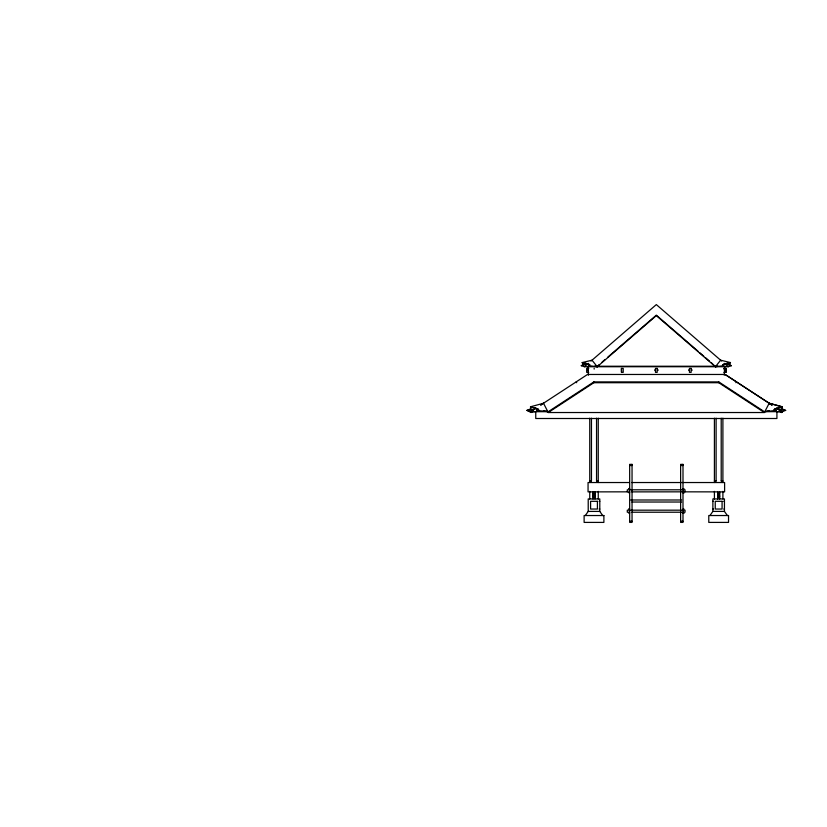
<?xml version="1.0" encoding="UTF-8"?>
<svg xmlns="http://www.w3.org/2000/svg" width="827" height="827" viewBox="0 0 827 827"><rect width="100%" height="100%" fill="white"/><g stroke="black" fill="none" stroke-linecap="round" stroke-linejoin="round"><path stroke-width="1.24" d="M769.182 403.256L764.365 412.528L548.27 412.528L543.504 403.256L530.531 406.781L530.562 408.869L527.016 410.388L530.531 411.701L535.751 411.701L535.751 418.503L776.915 418.503L776.915 411.701L782.115 411.712L785.65 410.388L782.104 408.869L779.199 409.789L777.576 408.724L782.135 406.781L782.104 408.869M548.27 412.528L593.869 382.715L593.869 381.898L718.777 381.898L764.365 411.701L776.088 410.388L774.61 408.869L782.135 406.781L769.172 403.256L772.046 405.116L725.103 374.466M764.365 412.528L718.777 382.715L718.777 381.898M724.328 369.938L724.907 370.382L724.462 369.803M589.165 365.689L589.713 364.655L587.904 363.766L582.177 362.567L583.324 364.655L587.904 363.766L589.165 365.689L597.249 366.733L656.328 315.635L715.417 366.733L723.491 365.689L724.762 363.766L730.489 362.567L729.342 364.655L724.762 363.766L722.953 364.655L723.491 365.689M735.937 382.715L736.475 381.898M782.001 411.495L781.556 412.528L782.569 411.526M585.289 515.531L588.214 511.417L588.214 498.939L599.792 498.939L599.792 511.417L602.718 515.531M709.948 515.531L712.874 511.417L712.874 498.939L724.452 498.939L724.452 511.417L727.378 515.531M711.54 362.888L715.417 366.733L720.627 360.2L730.489 362.567L722.953 364.655M724.7 366.237L724.266 375.231M724.07 369.08L724.07 368.253M593.869 381.898L548.27 411.701L536.599 410.388L538.077 408.869L530.531 406.781L538.646 409.52M591.46 418.183L591.46 480.932L589.754 482.534L589.754 418.183M716.11 418.183L716.11 480.932L714.414 482.534L714.414 418.183M583.324 364.655L581.288 365.689L584.472 366.733L588.369 363.363M591.036 361.058L656.328 304.594L721.63 361.058M594.913 365.989L597.249 366.733L599.182 364.562M602.087 362.05L604.992 359.538M607.907 357.026L656.328 315.139L697.978 351.155M535.927 408.197L530.479 411.681M533.146 411.164L531.089 412.528L527.037 410.388M535.782 408.3L530.552 411.701L548.59 411.701M543.504 403.256L540.62 405.116L587.532 374.466L725.124 374.466L770.288 403.979M594.158 369.08L594.158 368.253M584.472 366.733L728.194 366.733L731.378 365.689L729.342 364.655M715.417 366.733L717.753 365.989M581.288 365.689L587.904 363.766M764.572 411.681L769.244 410.605M774.041 409.52L777.556 408.724M536.599 410.388L538.749 409.985M527.016 410.388L533.487 409.789L530.562 408.869M597.249 366.237L715.417 366.237M588.752 368.428L586.674 368.428L586.674 372.357L588.752 372.357M621.47 368.428L623.217 368.428L623.217 372.357L621.47 372.357L621.397 368.584M723.904 368.428L725.992 368.428L725.992 372.357L723.904 372.357M576.161 381.898L576.719 382.715M593.869 382.715L718.777 382.715M764.138 411.701L782.084 411.65M629.667 465.508L632.045 465.508M680.621 465.508L682.999 465.508M589.754 480.932L591.46 480.932M596.546 418.183L596.546 480.932L598.252 480.932M714.414 480.932L716.11 480.932M721.206 418.183L721.206 480.932L722.901 480.932M629.45 482.534L588.059 482.534L588.059 491.879L629.647 491.838M631.859 482.534L724.607 482.534L724.607 491.879L682.771 491.838M628.53 488.561L629.647 488.561M683.009 488.726L684.032 488.726M629.647 489.801L627.29 489.801L627.29 491.838M630.691 489.801L681.634 489.801M682.771 489.801L685.035 489.801L685.035 491.838M631.859 491.879L681.634 491.838M628.53 492.665L629.647 492.665M683.009 492.985L684.032 492.985M592.98 493.026L595.026 493.026M717.64 493.026L719.676 493.026M592.98 493.988L595.026 493.988M717.64 493.988L719.676 493.988M592.98 495.352L595.026 495.352M717.64 495.352L719.676 495.352M592.98 496.707L595.026 496.707M717.64 496.707L719.676 496.707M592.98 496.903L595.026 496.903M717.64 496.903L719.676 496.903M630.691 499.994L681.634 499.994M599.11 501.317L599.792 501.317M712.874 501.317L713.546 501.317M723.77 501.317L724.452 501.317M631.962 502.03L681.634 502.03M628.53 508.946L629.647 508.946M599.11 509.039L599.792 509.039M683.009 509.112L684.032 509.112M712.874 509.039L713.546 509.039M723.77 509.039L724.452 509.039M629.647 510.176L627.29 510.176L627.29 512.223L629.647 512.223M630.691 510.176L681.634 510.176M682.771 510.176L685.035 510.176L685.035 512.223L682.771 512.223M588.214 511.417L599.792 511.417M712.874 511.417L724.452 511.417M631.962 512.223L681.634 512.223M628.53 513.04L629.647 513.04M683.009 513.36L684.032 513.36M629.667 521.217L632.045 521.217M680.621 521.217L682.999 521.217M779.199 409.789L785.65 410.388M773.948 409.985L776.088 410.388M543.442 410.605L548.115 411.681M782.135 406.781L769.151 403.256L772.459 404.692M589.713 364.655L582.177 362.567L592.029 360.2L597.249 366.733M724.762 363.766L731.378 365.689M776.904 408.3L782.135 411.701L780.181 410.43M776.76 408.197L782.135 411.701L776.946 408.311M779.479 411.164L781.598 412.528M724.297 363.363L728.194 366.733M699.921 352.84L703.787 356.189M705.731 357.864L709.607 361.213M721.206 480.932L722.901 482.534L722.901 418.183M596.546 480.932L598.252 482.534L598.252 418.183M587.966 366.237L588.4 375.231M725.961 368.428L725.961 372.357M722.901 491.372L722.901 498.939M719.676 491.92L719.676 498.991M717.64 491.92L717.64 498.991M714.414 491.372L714.414 498.939M691.951 369.762L691.951 370.475M688.839 369.762L688.839 370.475M657.992 369.762L657.992 370.475M654.881 369.762L654.881 370.475M621.511 368.428L621.511 372.357M598.252 491.372L598.252 498.939M595.026 491.92L595.026 498.991M592.98 491.92L592.98 498.991M589.754 491.372L589.754 498.939M620.684 370.02L620.684 370.02M621.49 370.02L621.49 370.02M623.186 370.02L623.186 370.02M623.796 370.02L623.796 370.02M587.677 370.02L588.39 370.217L587.677 370.02M657.176 368.428L655.48 368.428L655.48 372.357L657.176 372.357L657.176 368.428M691.145 368.428L689.449 368.428L689.449 372.357L691.145 372.357L691.145 368.428M632.045 464.371L629.667 464.371L629.667 522.406L632.045 522.406L632.045 464.371M682.999 464.371L680.621 464.371L680.621 522.406L682.999 522.406L682.999 464.371M597.414 501.317L590.592 501.317L590.592 509.039L597.414 509.039L597.414 501.317M722.074 501.317L715.252 501.317L715.252 509.039L722.074 509.039L722.074 501.317M603.886 515.531L584.12 515.531L584.12 522.406L603.886 522.406L603.886 515.531M728.535 515.531L708.78 515.531L708.78 522.406L728.535 522.406L728.535 515.531"/></g></svg>
